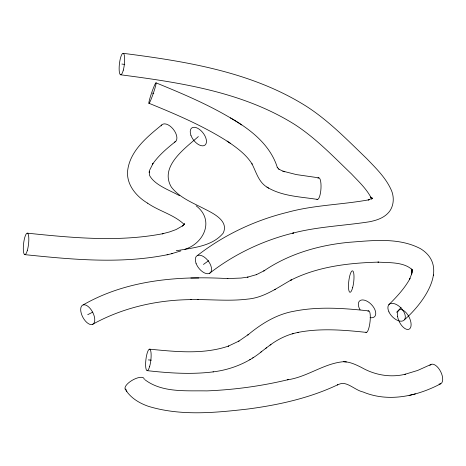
<?xml version="1.0" encoding="UTF-8"?>
<svg xmlns="http://www.w3.org/2000/svg" width="466" height="466" viewBox="0 0 466 466"><rect width="100%" height="100%" fill="white"/><g stroke="black" fill="none" stroke-linecap="round" stroke-linejoin="round"><path stroke-width="0.7" d="M404.412 319.787C422.336 304.269 450.482 267.327 420.664 248.78C398.826 237.188 372.748 240.543 349.057 242.303C318.913 245.168 288.972 253.789 263.779 270.979L264.799 270.431L256.218 274.748L256.708 274.55L247.615 277.154L248.046 277.084L241.062 278.056L227.245 278.592L227.891 278.598C178.536 275.796 126.915 279.769 83.164 304.892M433.537 275.557L433.596 274.923M371.996 198.737C371.775 199.337 373.115 197.328 371.816 198.72L372.724 198.038L368.216 199.978L369.136 199.751C342.096 204.766 314.218 204.941 287.557 212.286C254.914 220.278 223.89 234.928 197.334 255.572M184.571 223.686L182.398 226.086L183.324 225.393L176.142 229.54L169.572 231.917L162.238 233.856L163.112 233.641C118.317 242.32 72.271 237.782 27.261 233.163M396.601 312.284L401.086 307.548M388.795 304.776C396.758 296.819 404.564 288.471 410.028 278.546L409.416 279.635L411.851 273.478L411.688 274.095L412.06 269.336L411.961 272.872L412.002 269.919L412.06 270.501L411.56 268.987L411.769 269.354C403.224 261.875 389.326 262.824 377.932 262.119L378.596 262.119C348.632 262.952 317.725 266.529 290.65 280.247L291.64 279.711C277.625 287.505 264.129 297.733 247.58 299.108C231.072 301.158 214.418 299.667 197.846 299.597L198.499 299.597L190.897 299.626L191.573 299.626C157.129 299.824 122.5 307.682 92.297 324.493A10.852 5.516 62.1 0 1 80.804 311.189A10.852 5.516 62.1 0 1 90.089 308.399A10.852 5.516 62.1 0 1 92.297 324.493M198.353 136.561C185.136 148.304 159.168 166.484 171.348 187.087C179.76 197.893 193.023 202.902 204.795 209.071C213.504 213.469 229.132 221.053 223.167 233.169C212.263 246.339 193.332 247.714 177.628 250.551L176.247 250.679M161.772 124.952C147.116 136.917 129.74 150.967 127.597 171.098C126.414 184.839 136.474 196.576 147.635 203.188M175.81 141.32C167.178 148.136 158.621 155.37 152.341 164.492L152.994 163.531L149.627 170.236L149.149 172.338L149.266 171.768L149.569 175.466C154.811 185.206 169.368 190.041 179.486 195.691M260.838 352.133L266.535 347.764M265.614 348.457L270.996 344.409M261.758 351.446C247.964 362.88 230.763 369.73 213.049 371.885M209.531 273.326C234.281 254.075 263.185 240.392 293.615 232.948L292.718 233.169C317.876 226.563 343.995 225.771 369.579 221.746C375.94 220.441 382.51 218.455 387.31 213.859C394.16 207.516 394.836 196.78 390.671 188.765C385.114 177.01 375.549 167.83 366.69 158.568C347.537 140.155 328.88 120.787 306.407 106.33C251.71 71.822 186.132 61.384 123.106 53.316M203.432 264.449L208.675 260.669M270.082 345.09C277.008 339.918 284.802 335.91 293.137 333.586L292.211 333.813L298.432 332.275L297.57 332.491C320.241 328.012 343.553 329.957 366.352 332.392M249.689 359.834L250.16 359.542M252.659 357.987L253.137 357.69M274.358 289.817L275.377 289.27M87.73 314.696L92.775 312.115M431.003 364.441L417.676 370.441L404.581 374.408L405.443 374.198C390.677 377.85 374.909 375.13 361.773 367.627C356.059 364.721 350.036 361.808 343.489 361.703C323.823 363.416 307.187 377.041 287.505 379.807L288.396 379.592C261.694 386.064 234.328 389.786 206.881 390.892C186.278 390.508 162.349 392.943 145.013 379.796M440.679 383.78C417.221 396.182 388.469 402.612 363.113 391.988C355.377 390.456 346.762 380.972 339.743 384.013L337.355 384.91L337.838 384.73C309.552 398.15 278.709 404.954 247.819 409.032C214.908 412.789 180.54 416.185 148.357 406.305C139.992 403.405 131.866 398.721 126.67 391.376M184.915 249.298C204.364 243.147 214.657 219.795 196.11 205.791M180.785 250.929L171.436 253.749M409.107 395.442L415.422 393.875M24.861 254.646C72.271 259.527 120.834 264.199 167.952 254.605M167.073 254.82L172.344 253.521M213.457 371.839C191.439 374.641 169.152 373.115 147.18 370.651M198.819 278.01L190.839 278.039M346.442 361.948L343.489 361.703M148.374 359.909L151.258 360.16M368.752 310.904C343.914 308.218 318.505 306.302 293.825 311.265C276.437 314.34 261.193 323.841 247.825 334.984L248.745 334.297L238.545 341.328L239.017 341.036L228.171 346.209L228.649 346.034C203.263 354.725 175.752 351.684 149.574 349.168M317.445 199.413C300.5 196.704 281.953 196.378 266.942 187.093C258.514 181.99 256.201 171.913 251.931 163.776L252.141 164.096C246.834 155.446 238.633 149.103 230.431 143.365M318.802 177.831L296.289 174.575L282.909 171.156L284.796 171.82M120.706 74.799C180.365 82.569 242.646 91.878 294.576 124.399C315.756 138.07 333.248 156.483 351.358 173.812C358.453 181.35 366.34 188.573 371.175 197.869L370.773 197.031L371.606 199.302M121.906 64.058L124.766 64.424M156.017 82.837A10.811 0.868 -71 0 1 151.398 98.518A10.811 0.868 -71 0 1 150.04 97.819A10.811 0.868 -71 0 1 156.017 82.837C185.468 94.86 215.036 107.355 241.679 124.935M148.922 103.254C175.781 114.205 202.693 125.616 227.233 141.227M152.481 93.06L153.797 93.614M283.019 171.191L279.017 169.257L277.165 167.224L277.573 167.882M147.547 203.135C159.168 211.284 174.074 214.593 184.315 224.583M230.606 117.95L230.571 117.927C250.463 129.408 270.228 144.699 277.352 167.521M266.942 187.093L268.626 188.177M279.017 169.257L278.604 168.954M125.15 388.999L126.874 391.69M184.379 223.82L184.385 224.198M161.143 125.884A10.811 5.941 52.2 0 1 173.259 129.216A10.811 5.941 52.2 0 1 174.319 142.241M367.959 311.358A10.811 2.487 -83.4 0 1 370.097 321.237A10.811 2.487 -83.4 0 1 365.862 332.142M126.665 390.094A10.811 4.223 -29.6 0 1 131.808 380.524A10.811 4.223 -29.6 0 1 144.244 379.411M429.827 365.519A10.811 5.429 63.3 0 1 440.749 371.786A10.811 5.429 63.3 0 1 438.995 384.06M317.928 178.28A10.811 2.837 -86.3 0 1 320.987 188.241A10.811 2.837 -86.3 0 1 316.88 199.157M360.061 309.779A10.852 6.151 46.3 0 1 362.507 299.929A10.852 6.151 46.3 0 1 374.88 309.634A10.852 6.151 46.3 0 1 370.086 317.637M230.501 143.411L227.175 141.192L230.501 143.411M27.378 250.277A10.811 2.487 -83.4 0 0 27.511 233.227A10.811 2.487 -83.4 0 0 23.3 248.203A10.811 2.487 -83.4 0 0 27.378 250.277M149.691 366.282A10.811 2.487 -83.4 0 0 149.825 349.232A10.811 2.487 -83.4 0 0 145.613 364.214A10.811 2.487 -83.4 0 0 149.691 366.282M388.929 311.882A10.852 6.151 46.3 0 0 404.016 320.206A10.852 6.151 46.3 0 0 396.863 304.758A10.852 6.151 46.3 0 0 388.929 311.882M196.035 263.267A10.811 5.941 52.2 0 0 210.032 273.012A10.811 5.941 52.2 0 0 204.242 257.063A10.811 5.941 52.2 0 0 196.035 263.267M123.315 70.086A10.811 2.487 -83.4 0 0 123.263 53.34A10.811 2.487 -83.4 0 0 119.139 68.741A10.811 2.487 -83.4 0 0 123.315 70.086M190.926 135.315A10.811 5.941 52.2 0 0 204.912 145.153A10.811 5.941 52.2 0 0 199.215 129.216A10.811 5.941 52.2 0 0 190.926 135.315M352.651 287.598A10.811 2.487 -83.4 0 0 352.599 270.851A10.811 2.487 -83.4 0 0 348.481 286.252A10.811 2.487 -83.4 0 0 352.651 287.598M397.533 316.298A10.811 5.429 63.3 0 0 408.828 329.311A10.811 5.429 63.3 0 0 406.381 312.989A10.811 5.429 63.3 0 0 397.533 316.298"/></g></svg>
